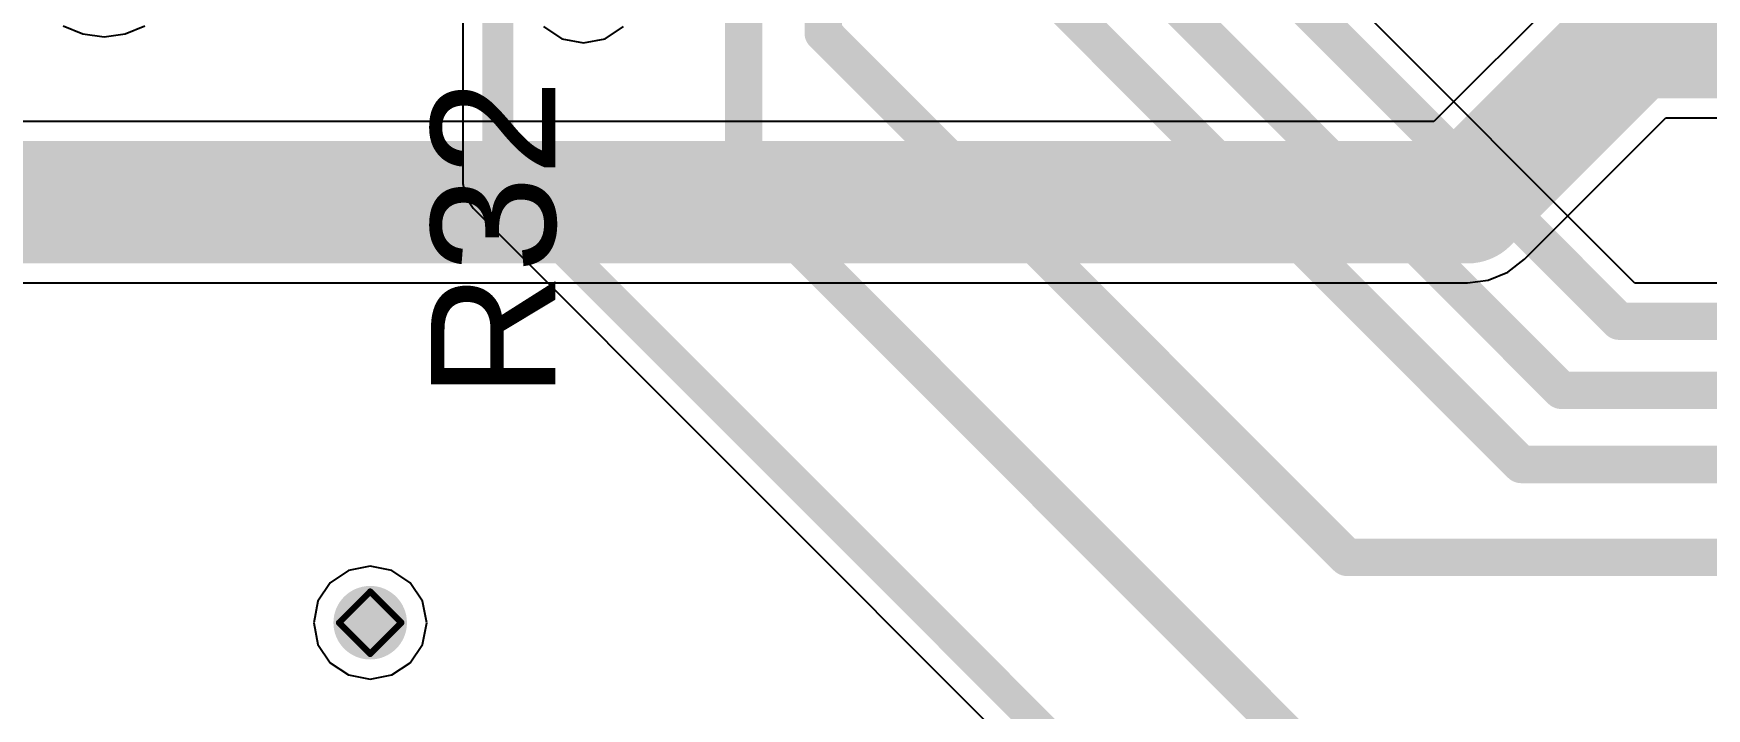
# Model space of a CAD drawing. Header units: millimetres. Extents: x -16 to 330, y -45 to 150.
# Drawn here: x 32.38 to 46.03, y 49.77 to 55.27 of the extents above; entities that cross this region are included whole.
import ezdxf

# ---------------------------------------------------------------- set-up
doc = ezdxf.new("R2010")
doc.units = ezdxf.units.MM
for name, color, linetype in [('BottomLayer', 5, 'Continuous'), ('BottomSolder', 6, 'Continuous'), ('DrillDrawing', 1, 'Continuous'), ('MidLayer1', 16, 'Continuous'), ('MidLayer2', 76, 'Continuous'), ('TopLayer', 1, 'Continuous'), ('TopOverlay', 2, 'Continuous'), ('TopSolder', 216, 'Continuous'), ('ViaHoleLayer', 16, 'Continuous')]:
    doc.layers.add(name, color=color, linetype=linetype)
doc.styles.add('Arial', font='arial.ttf', dxfattribs={"height": 0.2})

msp = doc.modelspace()

# ---------------------------------------------------------------- hatches: boundary and pattern name
at = {"layer": 'BottomLayer'}
h = msp.add_hatch(color=5, dxfattribs=at)
edge = h.paths.add_edge_path()
edge.add_arc((35.128, 50.47), 0.3, 0, 360)
at = {"layer": 'BottomSolder'}
h = msp.add_hatch(color=6, dxfattribs=at)
edge = h.paths.add_edge_path()
edge.add_arc((35.128, 50.47), 0.15, 0, 360)
at = {"layer": 'MidLayer1'}
h = msp.add_hatch(color=16, dxfattribs=at)
edge = h.paths.add_edge_path()
edge.add_arc((35.128, 50.47), 0.3, 0, 360)
at = {"layer": 'MidLayer2'}
h = msp.add_hatch(color=76, dxfattribs=at)
edge = h.paths.add_edge_path()
edge.add_arc((35.128, 50.47), 0.3, 0, 360)
at = {"layer": 'TopLayer'}
h = msp.add_hatch(color=1, dxfattribs=at)
edge = h.paths.add_edge_path()
edge.add_arc((35.128, 50.47), 0.3, 0, 360)
at = {"layer": 'TopSolder'}
h = msp.add_hatch(color=216, dxfattribs=at)
edge = h.paths.add_edge_path()
edge.add_arc((35.128, 50.47), 0.15, 0, 360)
at = {"layer": 'ViaHoleLayer'}
h = msp.add_hatch(color=16, dxfattribs=at)
edge = h.paths.add_edge_path()
edge.add_arc((35.128, 50.47), 0.15, 0, 360)

# ---------------------------------------------------------------- linework, layer by layer
at = {"layer": 'BottomLayer'}
for p, q in [((35.885, 58.378), (35.885, 54.051)), ((45.448, 53.239), (42.774, 55.913)), ((32.623, 55.338), (32.784, 55.271)), ((33.129, 55.271), (33.29, 55.338)), ((32.784, 55.271), (32.957, 55.248)), ((32.957, 55.248), (33.129, 55.271)), ((35.885, 54.051), (35.885, 54.051)), ((35.885, 54.051), (35.906, 53.942)), ((35.906, 53.942), (35.968, 53.85)), ((35.968, 53.85), (41.277, 48.541)), ((47.446, 53.239), (45.448, 53.239))]:
    msp.add_line(p, q, dxfattribs=at)
for points, const_width in [([(38.825, 55.278), (38.825, 60.7)], 0.305), ([(38.175, 54.002), (38.175, 59.8)], 0.305), ([(36.17, 54.051), (36.17, 58.496)], 0.254), ([(40.749, 56.463), (44.848, 52.365)], 0.305), ([(40.096, 56.185), (44.52, 51.76)], 0.305), ([(42.316, 55.931), (45.319, 52.928)], 0.305), ([(38.825, 55.278), (43.099, 51.003)], 0.305), ([(36.17, 54.051), (41.478, 48.743)], 0.254), ([(38.175, 54.002), (42.697, 49.479)], 0.305), ([(45.319, 52.928), (61.264, 52.928)], 0.305), ([(44.848, 52.365), (61.476, 52.365)], 0.305), ([(44.52, 51.76), (61.675, 51.76)], 0.305), ([(43.099, 51.003), (67.804, 51.003)], 0.305)]:
    msp.add_lwpolyline(points, dxfattribs=dict(at, const_width=const_width))
for points, const_width in [([(38.748, 55.278, 1), (38.901, 55.278, 1)], 0.152), ([(38.748, 55.278, 1), (38.901, 55.278, 1)], 0.152), ([(36.106, 54.051, 1), (36.233, 54.051, 1)], 0.127), ([(36.106, 54.051, 1), (36.233, 54.051, 1)], 0.127), ([(38.099, 54.002, 1), (38.251, 54.002, 1)], 0.152), ([(38.099, 54.002, 1), (38.251, 54.002, 1)], 0.152), ([(45.243, 52.928, 1), (45.395, 52.928, 1)], 0.152), ([(45.243, 52.928, 1), (45.395, 52.928, 1)], 0.152), ([(44.771, 52.365, 1), (44.924, 52.365, 1)], 0.152), ([(44.771, 52.365, 1), (44.924, 52.365, 1)], 0.152), ([(44.444, 51.76, 1), (44.597, 51.76, 1)], 0.152), ([(44.444, 51.76, 1), (44.597, 51.76, 1)], 0.152), ([(43.023, 51.003, 1), (43.176, 51.003, 1)], 0.152), ([(43.023, 51.003, 1), (43.176, 51.003, 1)], 0.152)]:
    msp.add_lwpolyline(points, format="xyb", close=True, dxfattribs=dict(at, const_width=const_width))
at = {"layer": 'DrillDrawing', "const_width": 0.0508}
for points in [[(34.874, 50.47), (35.128, 50.724)], [(35.128, 50.724), (35.382, 50.47)], [(34.874, 50.47), (35.128, 50.216)], [(35.128, 50.216), (35.382, 50.47)]]:
    msp.add_lwpolyline(points, dxfattribs=at)
at = {"layer": 'DrillDrawing', "const_width": 0.0254}
for points in [[(35.115, 50.724, 1), (35.141, 50.724, 1)], [(35.115, 50.724, 1), (35.141, 50.724, 1)], [(34.861, 50.47, 1), (34.887, 50.47, 1)], [(34.861, 50.47, 1), (34.887, 50.47, 1)], [(35.369, 50.47, 1), (35.395, 50.47, 1)], [(35.369, 50.47, 1), (35.395, 50.47, 1)], [(35.115, 50.216, 1), (35.141, 50.216, 1)], [(35.115, 50.216, 1), (35.141, 50.216, 1)]]:
    msp.add_lwpolyline(points, format="xyb", close=True, dxfattribs=at)
at = {"layer": 'MidLayer1'}
for p, q in [((35.128, 50.931), (34.952, 50.896)), ((35.305, 50.896), (35.128, 50.931)), ((34.802, 50.796), (34.702, 50.646)), ((34.952, 50.896), (34.802, 50.796)), ((35.454, 50.796), (35.305, 50.896)), ((35.554, 50.646), (35.454, 50.796)), ((34.702, 50.646), (34.667, 50.47)), ((35.589, 50.47), (35.554, 50.646)), ((34.667, 50.47), (34.702, 50.293)), ((35.554, 50.293), (35.589, 50.47)), ((34.702, 50.293), (34.802, 50.144)), ((35.454, 50.144), (35.554, 50.293)), ((34.802, 50.144), (34.952, 50.044)), ((35.305, 50.044), (35.454, 50.144)), ((34.952, 50.044), (35.128, 50.009)), ((35.128, 50.009), (35.305, 50.044))]:
    msp.add_line(p, q, dxfattribs=at)
at = {"layer": 'MidLayer2'}
for p, q in [((36.543, 55.332), (36.693, 55.232)), ((37.046, 55.232), (37.196, 55.332)), ((36.693, 55.232), (36.869, 55.197)), ((36.869, 55.197), (37.046, 55.232))]:
    msp.add_line(p, q, dxfattribs=at)
at = {"layer": 'TopLayer'}
for p, q in [((44.962, 55.71), (43.808, 54.557)), ((37.046, 55.232), (37.196, 55.332)), ((36.625, 55.278), (36.693, 55.232)), ((36.693, 55.232), (36.869, 55.197)), ((36.869, 55.197), (37.046, 55.232)), ((43.808, 54.557), (31.575, 54.557)), ((44.546, 53.434), (45.699, 54.587)), ((45.699, 54.587), (58.589, 54.587)), ((44.41, 53.329), (44.546, 53.434)), ((44.081, 53.241), (44.251, 53.263)), ((44.251, 53.263), (44.41, 53.329)), ((31.302, 53.241), (44.081, 53.241))]:
    msp.add_line(p, q, dxfattribs=at)
at = {"layer": 'TopLayer', "const_width": 1}
for points in [[(44.081, 53.899), (45.427, 55.245)], [(45.427, 55.245), (60.096, 55.245)], [(31.302, 53.899), (44.081, 53.899)]]:
    msp.add_lwpolyline(points, dxfattribs=at)
at = {"layer": 'TopLayer', "const_width": 0.5}
for points in [[(45.177, 55.245, 1), (45.677, 55.245, 1)], [(45.177, 55.245, 1), (45.677, 55.245, 1)], [(43.831, 53.899, 1), (44.331, 53.899, 1)], [(43.831, 53.899, 1), (44.331, 53.899, 1)]]:
    msp.add_lwpolyline(points, format="xyb", close=True, dxfattribs=at)

# ---------------------------------------------------------------- texts
at = {"layer": 'TopOverlay', "style": 'Arial'}
msp.add_text('R32', height=1.016, rotation=90, dxfattribs=at).set_placement((36.64, 52.298))

doc.saveas('drawing.dxf')
